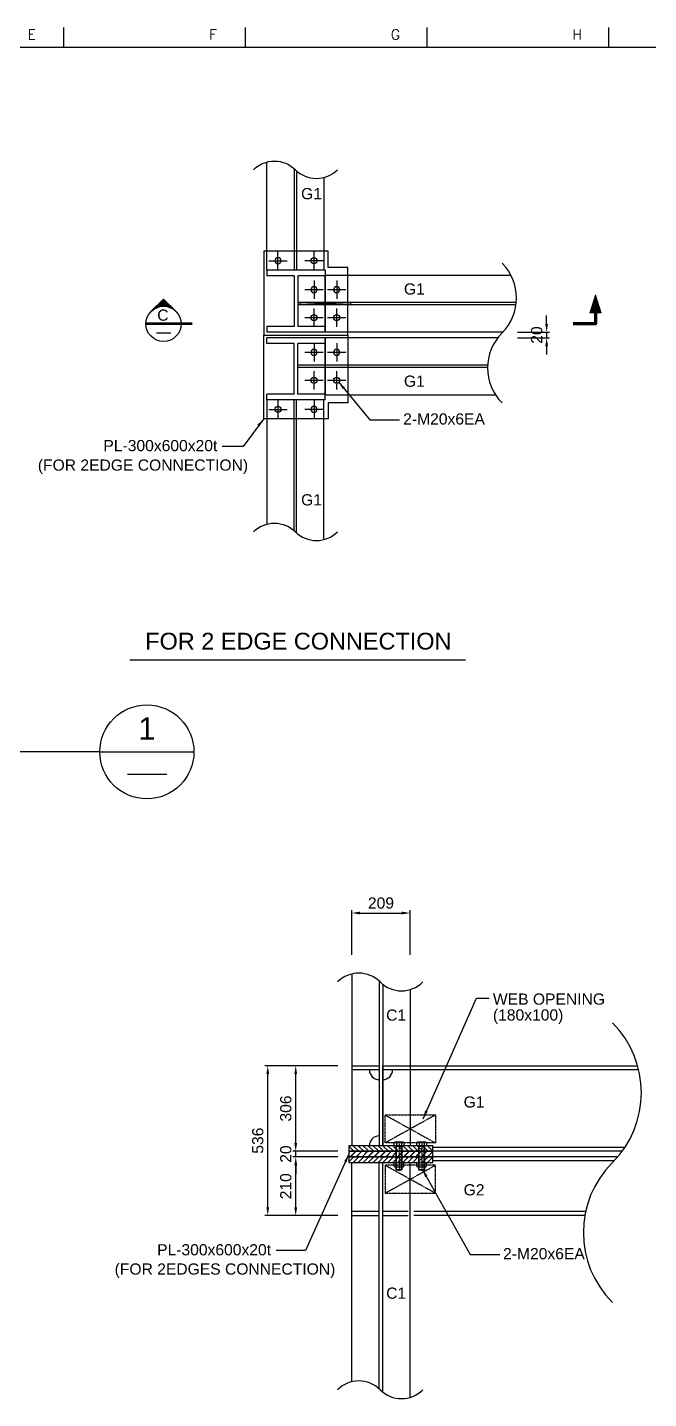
# Model space of a CAD drawing. Header units: millimetres. Extents: x 415966 to 487306, y -108951 to -17325.
# Drawn here: x 426100 to 428319, y -105549 to -100645 of the extents above; entities that cross this region are included whole.
import ezdxf
from ezdxf.enums import TextEntityAlignment as Align

# ---------------------------------------------------------------- set-up
doc = ezdxf.new("R2010")
doc.units = ezdxf.units.MM
doc.header["$LTSCALE"] = 2
for name, pattern in [('CENTER', [2, 1.25, -0.25, 0.25, -0.25]), ('CENTER1', [23.5, 20, -1.25, 1, -1.25]), ('HIDDEN', [0.375, 0.25, -0.125])]:
    doc.linetypes.add(name, pattern=pattern)
doc.layers.get('Defpoints').update_dxf_attribs({"color": 250})
for name, color, linetype in [('C_BLOCK', 7, 'Continuous'), ('C_CEN', 1, 'CENTER'), ('C_COLUMN-01', 2, 'Continuous'), ('C_GIRDER', 2, 'Continuous'), ('C_HAT', 253, 'Continuous'), ('C_TEXT_01', 2, 'Continuous'), ('CEN', 1, 'CENTER1'), ('DIM-SCALE', 7, 'Continuous'), ('finish', 1, 'Continuous'), ('TAN-TIT', 30, 'Continuous'), ('TITLE', 7, 'Continuous'), ('나사산', 1, 'Continuous'), ('중심선', 1, 'CENTER')]:
    doc.layers.add(name, color=color, linetype=linetype)
doc.styles.add('Arial', font='arial.ttf')
doc.styles.add('COM', font='COMPLEX', dxfattribs={"height": 5})
doc.dimstyles.new('일반도면_0010', dxfattribs={"dimtxt": 40, "dimasz": 30, "dimexe": 10, "dimexo": 50, "dimgap": 15, "dimtad": 1, "dimdec": 0, "dimzin": 0, "dimdsep": 46, "dimtxsty": 'Arial', "dimcen": -50, "dimclrd": 7, "dimclre": 7, "dimclrt": 2, "dimadec": 8, "dimazin": 0, "dimtfac": 1, "dimtdec": 0, "dimtix": 1, "dimtmove": 2, "dimatfit": 3, "dimfxl": 1, "dimtolj": 1, "dimtzin": 0, "dimarcsym": 0})

# ---------------------------------------------------------------- blocks, each defined once
blk = doc.blocks.new('BORDER')
at = {"layer": 'TAN-TIT'}
for p, q in [((6987, 16468), (6987, 16612.2)), ((8284.8, 16468), (8284.8, 16612.2)), ((9582.7, 16468), (9582.7, 16612.2)), ((10880.6, 16468), (10880.6, 16612.2)), ((23282.3, 16468), (497.7, 16468))]:
    blk.add_line(p, q, dxfattribs=at)
at = {"layer": 'TAN-TIT', "style": 'COM'}
for s, p in [('E', (6727.4, 16525.7)), ('F', (8025.3, 16525.7)), ('G', (9323.1, 16525.7)), ('H', (10621, 16525.7))]:
    blk.add_text(s, height=72.1, dxfattribs=at).set_placement(p)
blk = doc.blocks.new('A$C7FD04E7D')
at = {"layer": 'C_GIRDER'}
for p, q in [((0, 222), (209, 222)), ((0, 222), (0, 201.4)), ((0, 201.4), (98, 201.4)), ((98, 201.4), (98, 20.6)), ((111, 201.4), (209, 201.4)), ((111, 201.4), (111, 20.6)), ((209, 222), (209, 201.4)), ((0, 20.6), (98, 20.6)), ((0, 20.6), (0, 0)), ((0, 0), (209, 0)), ((111, 20.6), (209, 20.6)), ((209, 20.6), (209, 0))]:
    blk.add_line(p, q, dxfattribs=at)
blk = doc.blocks.new('*D327')
at = {"layer": 'Defpoints', "color": 0}
for p in [(427800.7, -101735.5), (427800.7, -101755.5), (427954.6, -101755.5)]:
    blk.add_point(p, dxfattribs=at)
at = {"layer": 'DIM-SCALE', "color": 7, "lineweight": -2}
for p, q in [((427954.6, -101705.5), (427954.6, -101675.5)), ((427850.7, -101735.5), (427964.6, -101735.5)), ((427954.6, -101735.5), (427954.6, -101755.5)), ((427850.7, -101755.5), (427964.6, -101755.5)), ((427954.6, -101785.5), (427954.6, -101815.5))]:
    blk.add_line(p, q, dxfattribs=at)
at = {"layer": 'DIM-SCALE', "color": 7}
for points in [[(427949.6, -101705.5), (427959.6, -101705.5), (427954.6, -101735.5)], [(427949.6, -101785.5), (427959.6, -101785.5), (427954.6, -101755.5)]]:
    blk.add_solid(points, dxfattribs=at)
at = {"layer": 'DIM-SCALE', "color": 2, "insert": (427919.2, -101745.5), "char_height": 40, "attachment_point": 5, "rotation": 90, "style": 'Arial'}
blk.add_mtext('\\A1;20', dxfattribs=at)
blk = doc.blocks.new('*D328')
at = {"layer": 'Defpoints', "color": 0}
for p in [(427058.2, -104684.3), (427258.2, -104684.3), (427258.2, -104894.3)]:
    blk.add_point(p, dxfattribs=at)
at = {"layer": 'DIM-SCALE', "color": 7, "lineweight": -2}
for p, q in [((427208.2, -104684.3), (427048.2, -104684.3)), ((427058.2, -104864.3), (427058.2, -104714.3)), ((427208.2, -104894.3), (427048.2, -104894.3))]:
    blk.add_line(p, q, dxfattribs=at)
at = {"layer": 'DIM-SCALE', "color": 7}
for points in [[(427053.2, -104714.3), (427063.2, -104714.3), (427058.2, -104684.3)], [(427053.2, -104864.3), (427063.2, -104864.3), (427058.2, -104894.3)]]:
    blk.add_solid(points, dxfattribs=at)
at = {"layer": 'DIM-SCALE', "color": 2, "insert": (427022.8, -104789.3), "char_height": 40, "attachment_point": 5, "rotation": 90, "style": 'Arial'}
blk.add_mtext('\\A1;210', dxfattribs=at)
blk = doc.blocks.new('*D329')
at = {"layer": 'Defpoints', "color": 0}
for p in [(427058.2, -104664.3), (427258.2, -104664.3), (427258.2, -104684.3)]:
    blk.add_point(p, dxfattribs=at)
at = {"layer": 'DIM-SCALE', "color": 7, "lineweight": -2}
for p, q in [((427058.2, -104634.3), (427058.2, -104604.3)), ((427208.2, -104664.3), (427048.2, -104664.3)), ((427058.2, -104684.3), (427058.2, -104664.3)), ((427208.2, -104684.3), (427048.2, -104684.3)), ((427058.2, -104714.3), (427058.2, -104744.3))]:
    blk.add_line(p, q, dxfattribs=at)
at = {"layer": 'DIM-SCALE', "color": 7}
for points in [[(427053.2, -104634.3), (427063.2, -104634.3), (427058.2, -104664.3)], [(427053.2, -104714.3), (427063.2, -104714.3), (427058.2, -104684.3)]]:
    blk.add_solid(points, dxfattribs=at)
at = {"layer": 'DIM-SCALE', "color": 2, "insert": (427022.8, -104674.3), "char_height": 40, "attachment_point": 5, "rotation": 90, "style": 'Arial'}
blk.add_mtext('\\A1;20', dxfattribs=at)
blk = doc.blocks.new('*D330')
at = {"layer": 'Defpoints', "color": 0}
for p in [(427058.2, -104358.3), (427258.2, -104358.3), (427258.2, -104664.3)]:
    blk.add_point(p, dxfattribs=at)
at = {"layer": 'DIM-SCALE', "color": 7, "lineweight": -2}
for p, q in [((427208.2, -104358.3), (427048.2, -104358.3)), ((427058.2, -104634.3), (427058.2, -104388.3)), ((427208.2, -104664.3), (427048.2, -104664.3))]:
    blk.add_line(p, q, dxfattribs=at)
at = {"layer": 'DIM-SCALE', "color": 7}
for points in [[(427053.2, -104388.3), (427063.2, -104388.3), (427058.2, -104358.3)], [(427053.2, -104634.3), (427063.2, -104634.3), (427058.2, -104664.3)]]:
    blk.add_solid(points, dxfattribs=at)
at = {"layer": 'DIM-SCALE', "color": 2, "insert": (427022.7, -104511.3), "char_height": 40, "attachment_point": 5, "rotation": 90, "style": 'Arial'}
blk.add_mtext('\\A1;306', dxfattribs=at)
blk = doc.blocks.new('*D331')
at = {"layer": 'Defpoints', "color": 0}
for p in [(426958.2, -104358.3), (427258.2, -104358.3), (427258.2, -104894.3)]:
    blk.add_point(p, dxfattribs=at)
at = {"layer": 'DIM-SCALE', "color": 7, "lineweight": -2}
for p, q in [((427208.2, -104358.3), (426948.2, -104358.3)), ((426958.2, -104864.3), (426958.2, -104388.3)), ((427208.2, -104894.3), (426948.2, -104894.3))]:
    blk.add_line(p, q, dxfattribs=at)
at = {"layer": 'DIM-SCALE', "color": 7}
for points in [[(426953.2, -104388.3), (426963.2, -104388.3), (426958.2, -104358.3)], [(426953.2, -104864.3), (426963.2, -104864.3), (426958.2, -104894.3)]]:
    blk.add_solid(points, dxfattribs=at)
at = {"layer": 'DIM-SCALE', "color": 2, "insert": (426922.7, -104626.3), "char_height": 40, "attachment_point": 5, "rotation": 90, "style": 'Arial'}
blk.add_mtext('\\A1;536', dxfattribs=at)
blk = doc.blocks.new('*D332')
at = {"layer": 'Defpoints', "color": 0}
for p in [(427467.2, -103812.2), (427258.2, -104012.2), (427467.2, -104012.2)]:
    blk.add_point(p, dxfattribs=at)
at = {"layer": 'DIM-SCALE', "color": 7, "lineweight": -2}
for p, q in [((427258.2, -103962.2), (427258.2, -103802.2)), ((427288.2, -103812.2), (427437.2, -103812.2)), ((427467.2, -103962.2), (427467.2, -103802.2))]:
    blk.add_line(p, q, dxfattribs=at)
at = {"layer": 'DIM-SCALE', "color": 7}
for points in [[(427288.2, -103807.2), (427288.2, -103817.2), (427258.2, -103812.2)], [(427437.2, -103807.2), (427437.2, -103817.2), (427467.2, -103812.2)]]:
    blk.add_solid(points, dxfattribs=at)
at = {"layer": 'DIM-SCALE', "color": 2, "insert": (427362.7, -103776.7), "char_height": 40, "attachment_point": 5, "style": 'Arial'}
blk.add_mtext('\\A1;209', dxfattribs=at)
blk = doc.blocks.new('A$C3695130B')
at = {"layer": 'C_TEXT_01'}
blk.add_circle((0, 0), 11, dxfattribs=at)
at = {"layer": 'CEN', "ltscale": 0.5}
for p, q in [((33, 0), (-33, 0)), ((0, -33), (0, 33))]:
    blk.add_line(p, q, dxfattribs=at)
blk = doc.blocks.new('MS')
at = {"layer": 'C_BLOCK', "color": 1, "linetype": 'Continuous', "lineweight": 13}
for p, q in [((-8.67, 3.56), (-7, 8.89)), ((-8.58, 3.62), (-7, 8.68)), ((-7, 8.89), (-5.33, 3.56)), ((-7, 8.68), (-5.42, 3.62)), ((-8.5, 3.69), (-7, 8.47)), ((-8.41, 3.75), (-7, 8.26)), ((-8.33, 3.81), (-7, 8.06)), ((-8.24, 3.87), (-7, 7.85)), ((-8.16, 3.94), (-7, 7.64)), ((-8.07, 4), (-7, 7.43)), ((-7.99, 4.06), (-7, 7.22)), ((-7.9, 4.12), (-7, 7.01)), ((-7.82, 4.19), (-7, 6.8)), ((-7.73, 4.25), (-7, 6.59)), ((-7.65, 4.31), (-7, 6.39)), ((-6.35, 4.31), (-7.65, 4.31)), ((-7.56, 4.37), (-7, 6.18)), ((-6.44, 4.37), (-7.56, 4.37)), ((-7.48, 4.43), (-7, 5.97)), ((-6.52, 4.43), (-7.48, 4.43)), ((-7.39, 4.5), (-7, 5.76)), ((-6.61, 4.5), (-7.39, 4.5)), ((-7.31, 4.56), (-7, 5.55)), ((-6.69, 4.56), (-7.31, 4.56)), ((-7.22, 4.62), (-7, 5.34)), ((-6.78, 4.62), (-7.22, 4.62)), ((-7.14, 4.68), (-7, 5.13)), ((-6.86, 4.68), (-7.14, 4.68)), ((-7.06, 4.75), (-7, 4.92)), ((-6.94, 4.75), (-7.06, 4.75)), ((-7, 8.47), (-5.5, 3.69)), ((-7, 8.26), (-5.59, 3.75)), ((-7, 8.06), (-5.67, 3.81)), ((-7, 7.85), (-5.76, 3.87)), ((-7, 7.64), (-5.84, 3.94)), ((-7, 7.43), (-5.93, 4)), ((-7, 7.22), (-6.01, 4.06)), ((-7, 7.01), (-6.1, 4.12)), ((-7, 6.8), (-6.18, 4.19)), ((-7, 6.59), (-6.27, 4.25)), ((-7, 6.39), (-6.35, 4.31)), ((-7, 6.18), (-6.44, 4.37)), ((-7, 5.97), (-6.52, 4.43)), ((-7, 5.76), (-6.61, 4.5)), ((-7, 5.55), (-6.69, 4.56)), ((-7, 5.34), (-6.78, 4.62)), ((-7, 5.13), (-6.86, 4.68)), ((-7, 4.92), (-6.94, 4.75)), ((-5.33, 3.56), (-8.67, 3.56)), ((-5.42, 3.62), (-8.58, 3.62)), ((-5.5, 3.69), (-8.5, 3.69)), ((-5.59, 3.75), (-8.41, 3.75)), ((-5.67, 3.81), (-8.33, 3.81)), ((-5.76, 3.87), (-8.24, 3.87)), ((-5.84, 3.94), (-8.16, 3.94)), ((-5.93, 4), (-8.07, 4)), ((-6.01, 4.06), (-7.99, 4.06)), ((-6.1, 4.12), (-7.9, 4.12)), ((-6.18, 4.19), (-7.82, 4.19)), ((-6.27, 4.25), (-7.73, 4.25))]:
    blk.add_line(p, q, dxfattribs=at)
at = {"layer": 'C_BLOCK', "color": 3, "linetype": 'Continuous', "lineweight": 70, "flags": 128}
blk.add_lwpolyline([(-7, 3.5), (-7, 0), (0, 0)], dxfattribs=at)
at = {"layer": 'C_BLOCK', "color": 1, "linetype": 'Continuous', "lineweight": 13}
blk.add_3dface([(-8.75, 3.5), (-7, 9.1), (-5.25, 3.5)], dxfattribs=at)

msp = doc.modelspace()

# ---------------------------------------------------------------- hatches: boundary and pattern name
at = {"layer": 'C_HAT'}
h = msp.add_hatch(dxfattribs=at)
h.set_pattern_fill('ANSI31', color=256, scale=100, style=0)
h.set_pattern_definition([(135, (1001923.296, -82806.163), (8.83883476, 8.83883476), [])])
h.paths.add_polyline_path([(427248.2, -104644.3), (427548.2, -104644.3), (427548.2, -104664.3), (427248.2, -104664.3)])
h = msp.add_hatch(dxfattribs=at)
h.set_pattern_fill('STEEL1', color=256, scale=20, style=0)
h.set_pattern_definition([(45, (-147426.946, -82806.163), (-10.6066017, 10.6066017), []), (45, (-147425.946, -82806.163), (-10.6066017, 10.6066017), [])])
h.paths.add_polyline_path([(427248.2, -104664.3), (427248.2, -104684.3), (427548.2, -104684.3), (427548.2, -104664.3)])
h = msp.add_hatch(dxfattribs=at)
h.set_pattern_fill('ANSI31', color=256, scale=100, style=0)
h.set_pattern_definition([(225, (1001923.296, -126542.493), (8.83883476, -8.83883476), [])])
h.paths.add_polyline_path([(427248.2, -104704.3), (427548.2, -104704.3), (427548.2, -104684.3), (427248.2, -104684.3)])

# ---------------------------------------------------------------- linework, layer by layer
for p, q in [((426466, -102907.1), (427665.1, -102907.1)), ((427412.2, -104631.3), (427409.9, -104632.7)), ((427409.9, -104644.3), (427409.9, -104632.7)), ((427442.2, -104631.3), (427412.2, -104631.3)), ((427418.5, -104632.7), (427418.5, -104644.3)), ((427435.8, -104632.7), (427435.8, -104644.3)), ((427444.5, -104632.7), (427442.2, -104631.3)), ((427444.5, -104632.7), (427444.5, -104644.3)), ((427493.2, -104631.3), (427490.9, -104632.7)), ((427490.9, -104644.3), (427490.9, -104632.7)), ((427523.2, -104631.3), (427493.2, -104631.3)), ((427499.5, -104632.7), (427499.5, -104644.3)), ((427516.8, -104632.7), (427516.8, -104644.3)), ((427525.5, -104632.7), (427523.2, -104631.3)), ((427525.5, -104632.7), (427525.5, -104644.3)), ((427444.5, -104644.3), (427409.9, -104644.3)), ((427417.2, -104730.3), (427417.2, -104644.3)), ((427437.2, -104647.5), (427417.2, -104647.5)), ((427437.2, -104644.3), (427437.2, -104730.3)), ((427525.5, -104644.3), (427490.9, -104644.3)), ((427498.2, -104730.3), (427498.2, -104644.3)), ((427518.2, -104647.5), (427498.2, -104647.5)), ((427518.2, -104644.3), (427518.2, -104730.3)), ((427409.9, -104705.7), (427412.2, -104704.3)), ((427409.9, -104719), (427409.9, -104705.7)), ((427409.9, -104719), (427412.2, -104720.3)), ((427412.2, -104704.3), (427442.2, -104704.3)), ((427412.2, -104720.3), (427442.2, -104720.3)), ((427437.2, -104730.3), (427417.2, -104730.3)), ((427418.5, -104731.7), (427417.2, -104730.3)), ((427418.5, -104719), (427418.5, -104705.7)), ((427435.8, -104731.7), (427418.5, -104731.7)), ((427435.8, -104719), (427435.8, -104705.7)), ((427437.2, -104730.3), (427435.8, -104731.7)), ((427442.2, -104704.3), (427444.5, -104705.7)), ((427442.2, -104720.3), (427444.5, -104719)), ((427444.5, -104719), (427444.5, -104705.7)), ((427490.9, -104705.7), (427493.2, -104704.3)), ((427490.9, -104719), (427490.9, -104705.7)), ((427490.9, -104719), (427493.2, -104720.3)), ((427493.2, -104704.3), (427523.2, -104704.3)), ((427493.2, -104720.3), (427523.2, -104720.3)), ((427518.2, -104730.3), (427498.2, -104730.3)), ((427499.5, -104731.7), (427498.2, -104730.3)), ((427499.5, -104719), (427499.5, -104705.7)), ((427516.8, -104731.7), (427499.5, -104731.7)), ((427516.8, -104719), (427516.8, -104705.7)), ((427518.2, -104730.3), (427516.8, -104731.7)), ((427523.2, -104704.3), (427525.5, -104705.7)), ((427523.2, -104720.3), (427525.5, -104719)), ((427525.5, -104719), (427525.5, -104705.7))]:
    msp.add_line(p, q)
for centre, radius, start, end in [((427414.2, -104639), 7.66, 55.591, 124.409), ((427427.2, -104661.4), 30, 73.2199, 106.7801), ((427440.2, -104639), 7.66, 55.591, 124.409), ((427495.2, -104639), 7.66, 55.591, 124.409), ((427508.2, -104661.4), 30, 73.2199, 106.7801), ((427521.2, -104639), 7.66, 55.591, 124.409), ((427414.2, -104712), 7.66, 55.591, 124.409), ((427414.2, -104712.7), 7.66, 235.591, 304.409), ((427427.4, -104734.3), 30, 90.4002, 107.1986), ((427427.4, -104690.3), 30, 252.8014, 269.5998), ((427427, -104734.3), 30, 72.8014, 89.5998), ((427427, -104690.3), 30, 270.4002, 287.1986), ((427440.2, -104712), 7.66, 55.591, 124.409), ((427440.2, -104712.7), 7.66, 235.591, 304.409), ((427495.2, -104712), 7.66, 55.591, 124.409), ((427495.2, -104712.7), 7.66, 235.591, 304.409), ((427508.4, -104734.3), 30, 90.4002, 107.1986), ((427508.4, -104690.3), 30, 252.8014, 269.5998), ((427508, -104734.3), 30, 72.8014, 89.5998), ((427508, -104690.3), 30, 270.4002, 287.1986), ((427521.2, -104712), 7.66, 55.591, 124.409), ((427521.2, -104712.7), 7.66, 235.591, 304.409)]:
    msp.add_arc(centre, radius, start, end)
at = {"layer": 'C_BLOCK', "color": 1, "linetype": 'Continuous', "lineweight": 13}
for p, q in [((426585.9, -101616.6), (426541, -101661.5)), ((426562.5, -101647.1), (426558.9, -101643.6)), ((426563.7, -101646.7), (426559.7, -101642.7)), ((426564.9, -101646.2), (426560.6, -101641.9)), ((426566.1, -101645.8), (426561.4, -101641.1)), ((426567.4, -101645.4), (426562.2, -101640.2)), ((426568.7, -101645), (426563.1, -101639.4)), ((426570, -101644.6), (426563.9, -101638.6)), ((426571.3, -101644.3), (426564.7, -101637.7)), ((426572.7, -101644), (426565.6, -101636.9)), ((426574.1, -101643.7), (426566.4, -101636)), ((426575.5, -101643.5), (426567.2, -101635.2)), ((426576.9, -101643.2), (426568.1, -101634.4)), ((426578.4, -101643), (426568.9, -101633.6)), ((426579.9, -101642.9), (426569.7, -101632.7)), ((426581.5, -101642.8), (426570.6, -101631.9)), ((426583, -101642.7), (426571.4, -101631.1)), ((426584.6, -101642.6), (426572.2, -101630.2)), ((426586.3, -101642.6), (426573.1, -101629.4)), ((426588, -101642.6), (426573.9, -101628.6)), ((426589.7, -101642.7), (426574.7, -101627.7)), ((426591.5, -101642.9), (426575.6, -101626.9)), ((426593.4, -101643.1), (426576.4, -101626)), ((426595.3, -101643.3), (426577.2, -101625.2)), ((426597.3, -101643.6), (426578.1, -101624.4)), ((426599.4, -101644.1), (426578.9, -101623.5)), ((426601.6, -101644.6), (426579.7, -101622.7)), ((426603.9, -101645.2), (426580.6, -101621.9)), ((426606.4, -101646), (426581.4, -101621)), ((426609, -101647), (426582.2, -101620.2)), ((426611.9, -101648.3), (426583.1, -101619.4)), ((426615.2, -101649.8), (426583.9, -101618.6)), ((426619.1, -101652.1), (426584.7, -101617.7)), ((426624.7, -101656), (426585.6, -101616.9)), ((426629.8, -101660.5), (426585.9, -101616.6)), ((426541, -101661.5), (426539.4, -101663.1)), ((426541.4, -101661.1), (426541.4, -101661.1)), ((426542.2, -101660.2), (426542.2, -101660.2)), ((426543.1, -101659.4), (426543.1, -101659.4)), ((426544, -101658.6), (426543.9, -101658.6)), ((426544.9, -101657.8), (426544.7, -101657.7)), ((426545.8, -101657.1), (426545.6, -101656.9)), ((426546.7, -101656.3), (426546.4, -101656.1)), ((426547.6, -101655.6), (426547.2, -101655.2)), ((426548.6, -101654.9), (426548.1, -101654.4)), ((426549.5, -101654.2), (426548.9, -101653.5)), ((426550.5, -101653.5), (426549.7, -101652.7)), ((426551.5, -101652.8), (426550.6, -101651.9)), ((426552.5, -101652.2), (426551.4, -101651.1)), ((426553.6, -101651.6), (426552.2, -101650.2)), ((426554.6, -101650.9), (426553.1, -101649.4)), ((426555.7, -101650.3), (426553.9, -101648.5)), ((426556.8, -101649.8), (426554.7, -101647.7)), ((426557.9, -101649.2), (426555.6, -101646.9)), ((426559, -101648.6), (426556.4, -101646.1)), ((426560.1, -101648.1), (426557.2, -101645.2)), ((426561.3, -101647.6), (426558.1, -101644.4))]:
    msp.add_line(p, q, dxfattribs=at)
at = {"layer": 'C_BLOCK', "color": 3, "linetype": 'Continuous', "lineweight": 53}
msp.add_line((426688, -101705.5), (426523, -101705.5), dxfattribs=at)
at = {"layer": 'C_BLOCK', "color": 2, "linetype": 'Continuous', "lineweight": 30}
msp.add_line((426560.2, -101736.9), (426611.6, -101736.9), dxfattribs=at)
msp.add_circle((426585.9, -101705.5), 62.9, dxfattribs=at)
at = {"layer": 'C_BLOCK', "color": 1, "linetype": 'Continuous', "lineweight": 13}
msp.add_arc((426585.9, -101705.5), 62.9, 44.4366, 137.6889, dxfattribs=at)
at = {"layer": 'C_CEN'}
for p, q in [((427377.2, -104534.3), (427557.2, -104634.3)), ((427557.2, -104534.3), (427377.2, -104634.3)), ((427377.2, -104814.3), (427557.2, -104714.3)), ((427557.2, -104814.3), (427377.2, -104714.3))]:
    msp.add_line(p, q, dxfattribs=at)
at = {"layer": 'C_CEN', "linetype": 'Continuous'}
for points in [[(426907.2, -101154.3, -0.414214), (427057.2, -101154.3, 0.414214), (427207.2, -101154.3)], [(426907.2, -102449.1, -0.414214), (427057.2, -102449.1, 0.414214), (427207.2, -102449.1)]]:
    msp.add_lwpolyline(points, format="xyb", dxfattribs=at)
at = {"layer": 'C_CEN'}
for points in [[(427377.2, -104534.3), (427557.2, -104534.3), (427557.2, -104634.3), (427377.2, -104634.3)], [(427377.2, -104814.3), (427557.2, -104814.3), (427557.2, -104714.3), (427377.2, -104714.3)]]:
    msp.add_lwpolyline(points, close=True, dxfattribs=at)
at = {"layer": 'C_CEN', "linetype": 'Continuous'}
for centre, radius, start, end in [((427670.3, -101613), 176.8, 315, 45), ((427920.3, -101863), 176.8, 135, 225), ((427283.6, -104135), 107.8, 45, 135), ((427436, -103982.6), 107.8, 225, 315), ((427939.5, -104454.8), 353.6, 315, 45), ((428439.5, -104954.8), 353.6, 135, 225), ((427283.6, -105593.2), 107.8, 45, 135), ((427436, -105440.8), 107.8, 225, 315)]:
    msp.add_arc(centre, radius, start, end, dxfattribs=at)
at = {"layer": 'C_COLUMN-01'}
for p, q in [((427258.2, -104030.3), (427258.2, -104644.3)), ((427467.2, -104085.8), (427467.2, -104644.3)), ((427258.2, -105488.5), (427258.2, -104704.3)), ((427467.2, -105543.9), (427467.2, -104704.3))]:
    msp.add_line(p, q, dxfattribs=at)
at = {"layer": 'C_GIRDER', "linetype": 'HIDDEN'}
for p, q in [((427052.2, -101149.6), (427052.2, -101513.5)), ((427060.7, -101158), (427060.7, -101513.5)), ((427846.4, -101629.2), (427065.5, -101629.2)), ((427845.4, -101637.7), (427065.5, -101637.7)), ((427743.8, -101853.2), (427065.5, -101853.2)), ((427743.6, -101861.7), (427065.5, -101861.7)), ((427052.2, -102444.5), (427052.2, -101977.5)), ((427060.7, -102452.8), (427060.7, -101977.5)), ((427356.2, -104055.4), (427356.2, -104644.3)), ((427369.2, -104067.2), (427369.2, -104644.3)), ((427356.2, -104372.9), (427258.2, -104372.9)), ((428283.5, -104372.9), (427369.2, -104372.9)), ((427548.2, -104649.7), (428234.5, -104649.7)), ((427356.2, -105513.2), (427356.2, -104704.3)), ((427369.2, -105525.4), (427369.2, -104704.3)), ((428195.6, -104698.5), (427548.2, -104698.5)), ((427258.2, -104878.3), (427356.2, -104878.3)), ((427369.2, -104878.3), (427459.6, -104878.3)), ((428093.9, -104880.1), (427480.2, -104880.1))]:
    msp.add_line(p, q, dxfattribs=at)
at = {"layer": 'C_GIRDER'}
for p, q in [((427163.5, -101531.5), (427163.5, -101735.5)), ((427163.5, -101531.5), (427163.5, -101735.5)), ((427163.5, -101959.5), (427163.5, -101755.5)), ((427163.5, -101959.5), (427163.5, -101755.5)), ((427258.2, -104358.3), (427356.2, -104358.3)), ((427369.2, -104644.3), (427369.2, -104358.3)), ((427369.2, -104358.3), (428279.6, -104358.3)), ((427248.2, -104644.3), (427248.2, -104664.3)), ((427548.2, -104664.3), (427548.2, -104649.7)), ((427248.2, -104684.3), (427248.2, -104704.3))]:
    msp.add_line(p, q, dxfattribs=at)
for points in [[(427158.5, -101182), (427158.5, -101513.5), (426954.5, -101513.5), (426954.5, -101126.9)], [(427797.9, -101735.5), (427163.5, -101735.5), (427163.5, -101531.5), (427827.2, -101531.5)], [(427780, -101755.5), (427163.5, -101755.5), (427163.5, -101959.5), (427772.2, -101959.5)], [(427158.5, -102476.9), (427158.5, -101977.5), (426954.5, -101977.5), (426954.5, -102421.7)], [(428224.3, -104664.3), (427480.2, -104664.3)], [(428208.4, -104684.3), (427548.2, -104684.3)], [(427258.2, -104894.3), (427356.2, -104894.3)], [(427369.2, -104894.3), (427459.6, -104894.3)], [(428091.2, -104894.3), (427480.2, -104894.3)]]:
    msp.add_lwpolyline(points, dxfattribs=at)
at = {"layer": 'C_GIRDER', "color": 6}
for points in [[(427244.5, -101503.5), (427173.5, -101503.5), (427173.5, -101445.5), (426944.5, -101445.5), (426944.5, -101745.5), (427244.5, -101745.5), (427244.5, -101503.5)], [(427244.5, -101987.5), (427173.5, -101987.5), (427173.5, -102045.5), (426944.5, -102045.5), (426944.5, -101745.5), (427244.5, -101745.5), (427244.5, -101987.5)]]:
    msp.add_lwpolyline(points, dxfattribs=at)
at = {"layer": 'C_GIRDER'}
for points in [[(427248.2, -104664.3), (427548.2, -104664.3), (427548.2, -104644.3), (427248.2, -104644.3)], [(427248.2, -104684.3), (427548.2, -104684.3), (427548.2, -104664.3), (427248.2, -104664.3)], [(427248.2, -104704.3), (427548.2, -104704.3), (427548.2, -104684.3), (427248.2, -104684.3)]]:
    msp.add_lwpolyline(points, close=True, dxfattribs=at)
at = {"layer": 'finish'}
for p, q in [((427073.5, -101629.2), (427253.5, -101637.7)), ((427073.5, -101637.7), (427253.5, -101629.2))]:
    msp.add_line(p, q, dxfattribs=at)
msp.add_lwpolyline([(427073.5, -101637.7), (427073.5, -101629.2), (427253.5, -101629.2), (427253.5, -101637.7)], close=True, dxfattribs=at)
for centre, start, end in [((427356.2, -104372.9), 180, 270), ((427369.2, -104372.9), 270, 0), ((427356.2, -104644.3), 90, 180)]:
    msp.add_arc(centre, 35, start, end, dxfattribs=at)
at = {"layer": 'TITLE', "color": 1, "linetype": 'Continuous'}
msp.add_line((426358.4, -103236.1), (425294.4, -103236.1), dxfattribs=at)
msp.add_lwpolyline([(426358.4, -103236.1), (426694.4, -103236.1)], dxfattribs=at)
at = {"layer": 'TITLE', "color": 2, "linetype": 'Continuous'}
msp.add_lwpolyline([(426457.6, -103315.9), (426597.2, -103315.9)], dxfattribs=at)
at = {"layer": 'TITLE', "color": 1, "linetype": 'Continuous'}
msp.add_circle((426526.4, -103236.1), 168, dxfattribs=at)
at = {"layer": '나사산'}
for p, q in [((427418.5, -104647.5), (427417.2, -104645.1)), ((427418.5, -104731.7), (427418.5, -104647.5)), ((427435.8, -104647.5), (427437.2, -104645.1)), ((427435.8, -104731.7), (427435.8, -104647.5)), ((427499.5, -104647.5), (427498.2, -104645.1)), ((427499.5, -104731.7), (427499.5, -104647.5)), ((427516.8, -104647.5), (427518.2, -104645.1)), ((427516.8, -104731.7), (427516.8, -104647.5))]:
    msp.add_line(p, q, dxfattribs=at)
at = {"layer": '중심선'}
for p, q in [((427427.2, -104629.3), (427427.2, -104733.7)), ((427508.2, -104629.3), (427508.2, -104733.7)), ((427427.2, -104702.3), (427427.2, -104722.3)), ((427508.2, -104702.3), (427508.2, -104722.3))]:
    msp.add_line(p, q, dxfattribs=at)

# ---------------------------------------------------------------- block references
at = {"xscale": 0.5, "yscale": 0.5, "zscale": 0.5}
msp.add_blockref('BORDER', (422736.6, -108951.5), dxfattribs=at)
at = {"layer": 'C_BLOCK', "color": 7, "linetype": 'Continuous', "lineweight": 0, "xscale": -11.42857142857143, "yscale": 11.42857142857143, "zscale": 11.42857142857143}
msp.add_blockref('MS', (428049.5, -101705.5), dxfattribs=at)
at = {"layer": 'C_GIRDER', "xscale": -1}
for name, p in [('A$C3695130B', (426994.5, -101479.5)), ('A$C7FD04E7D', (427163.5, -101735.5))]:
    msp.add_blockref(name, p, dxfattribs=at)
at = {"layer": 'C_GIRDER'}
for p in [(427123.5, -101479.5), (427123.5, -101683.5), (427204.5, -101683.5), (427123.5, -101907.5), (427204.5, -101907.5)]:
    msp.add_blockref('A$C3695130B', p, dxfattribs=at)
at = {"layer": 'C_GIRDER', "xscale": -1, "rotation": 180}
for p in [(427123.5, -101583.5), (427204.5, -101583.5), (427123.5, -101807.5), (427204.5, -101807.5), (427123.5, -102011.5)]:
    msp.add_blockref('A$C3695130B', p, dxfattribs=at)
at = {"layer": 'C_GIRDER', "rotation": 180}
for name, p in [('A$C7FD04E7D', (427163.5, -101755.5)), ('A$C3695130B', (426994.5, -102011.5))]:
    msp.add_blockref(name, p, dxfattribs=at)

# ---------------------------------------------------------------- texts
at = {"layer": 'C_BLOCK', "color": 2, "linetype": 'Continuous', "lineweight": 30, "style": 'Arial'}
msp.add_text('C', height=40, dxfattribs=at).set_placement((426583.6, -101674.2), align=Align.MIDDLE_CENTER)
at = {"layer": 'C_TEXT_01', "style": 'Arial'}
for s, p in [('G1', (427077.3, -101259.7)), ('G1', (427444.7, -101600.6)), ('G1', (427444.7, -101930.3)), ('2-M20x6EA', (427442.1, -102065.5)), ('PL-300x600x20t', (426371.1, -102160.7)), ('(FOR 2EDGE CONNECTION)', (426136.8, -102230.4)), ('G1', (427077.3, -102354.6)), ('WEB OPENING', (427762.7, -104140)), ('C1', (427381.3, -104197.2)), ('(180x100)', (427762.7, -104196.7)), ('G1', (427658.1, -104507.9)), ('G2', (427658.1, -104822)), ('PL-300x600x20t', (426563, -105036.4)), ('2-M20x6EA', (427799, -105050.4)), ('(FOR 2EDGES CONNECTION)', (426411.2, -105105.3)), ('C1', (427381.3, -105191.5))]:
    msp.add_text(s, height=40, dxfattribs=at).set_placement(p)
at = {"layer": 'TITLE', "color": 3, "ltscale": 10, "style": 'Arial'}
msp.add_text('FOR 2 EDGE CONNECTION', height=60, dxfattribs=at).set_placement((427067.6, -102870), align=Align.CENTER)
at = {"layer": 'TITLE', "color": 2, "ltscale": 10, "style": 'Arial'}
msp.add_text('1', height=80, dxfattribs=at).set_placement((426526.4, -103152.1), align=Align.MIDDLE)

# ---------------------------------------------------------------- dimensions: what is measured, and where the dimension line sits
at = {"layer": 'DIM-SCALE'}
for base, p1, p2, angle, picture, middle in [((427954.6, -101755.5), (427800.7, -101735.5), (427800.7, -101755.5), 270, '*D327', (427919.2, -101745.5)), ((426958.2, -104358.3), (427258.2, -104894.3), (427258.2, -104358.3), 90, '*D331', (426922.7, -104626.3)), ((427058.2, -104358.3), (427258.2, -104664.3), (427258.2, -104358.3), 90, '*D330', (427022.7, -104511.3)), ((427058.2, -104664.3), (427258.2, -104684.3), (427258.2, -104664.3), 90, '*D329', (427022.8, -104674.3)), ((427058.2, -104684.3), (427258.2, -104894.3), (427258.2, -104684.3), 90, '*D328', (427022.8, -104789.3))]:
    dim = msp.add_linear_dim(base=base, p1=p1, p2=p2, angle=angle, dimstyle='일반도면_0010', dxfattribs=at)
    dim.commit()
    dim.dimension.update_dxf_attribs({"geometry": picture, "text_midpoint": middle})
dim = msp.add_linear_dim(base=(427467.2, -103812.2), p1=(427258.2, -104012.2), p2=(427467.2, -104012.2), dimstyle='일반도면_0010', dxfattribs=at)
dim.commit()
dim.dimension.update_dxf_attribs({"geometry": '*D332', "text_midpoint": (427362.7, -103776.7)})

# ---------------------------------------------------------------- leaders
for points in [[(427210.7, -101912.5), (427322.9, -102048.6), (427428.4, -102048.6)], [(426942.6, -102045.9), (426869.8, -102143.8), (426795.7, -102143.8)], [(427512.9, -104547.8), (427704.5, -104116.7), (427749, -104116.7)], [(427248.2, -104674.3), (427093.1, -105018.7), (426987.7, -105018.7)], [(427510.1, -104727.9), (427681.6, -105033.4), (427787.1, -105033.4)]]:
    msp.add_leader(points, dimstyle='일반도면_0010', dxfattribs=at)

doc.saveas('drawing.dxf')
